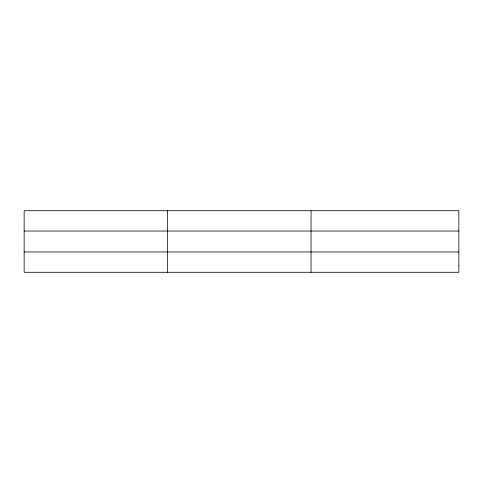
<?xml version="1.0" encoding="UTF-8"?>
<svg xmlns="http://www.w3.org/2000/svg" width="483" height="483" viewBox="0 0 483 483"><rect width="100%" height="100%" fill="white"/><g stroke="black" fill="none" stroke-linecap="round" stroke-linejoin="round"><path stroke-width="0.72" d="M167.601 272.291L167.601 210.709M311.052 272.291L311.052 210.709M24.15 231.031L458.85 231.031M24.15 251.969L458.85 251.969M458.85 265.517L458.85 272.291L24.15 272.291L24.15 210.709L458.85 210.709L458.85 265.517"/></g></svg>
